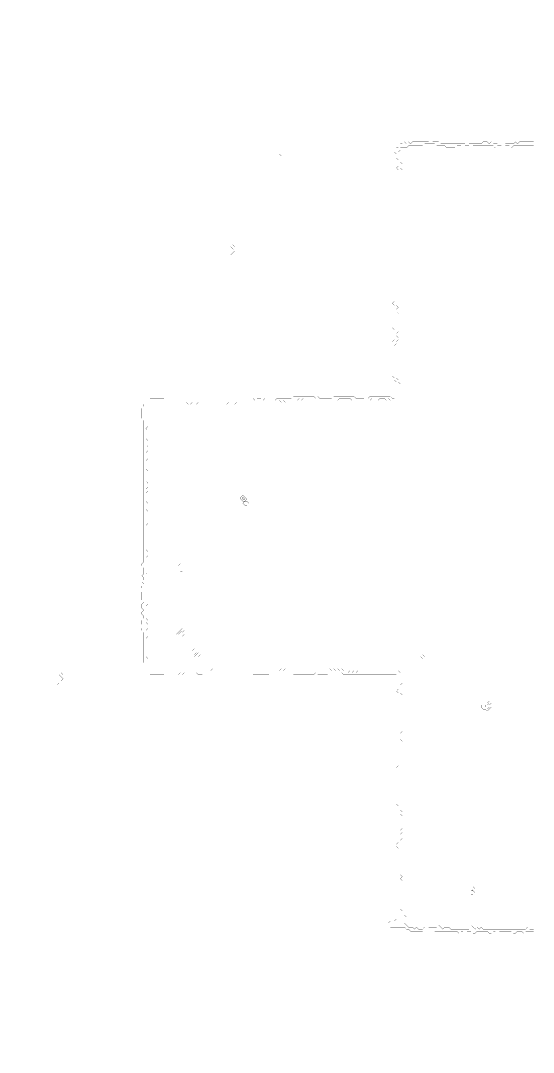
# Model space of a CAD drawing. Header units: metres. Extents: x 0 to 4862, y -4862 to 0.
# Drawn here: x 0 to 2415, y -4862 to 0 of the extents above; entities that cross this region are included whole.
import ezdxf

# ---------------------------------------------------------------- set-up
doc = ezdxf.new("R2010")
doc.units = ezdxf.units.M
doc.layers.add('conductor', color=1, linetype='Continuous')
doc.layers.add('substrate', color=5, linetype='Continuous')

msp = doc.modelspace()

# ---------------------------------------------------------------- linework, layer by layer
at = {"layer": 'conductor', "const_width": 0.5}
msp.add_lwpolyline([(2416.5, -589.8), (2407, -589.8), (2397.4, -589.8), (2387.9, -589.8), (2378.4, -589.8), (2368.9, -589.8), (2359.4, -589.8), (2349.9, -589.8), (2340.4, -589.8), (2330.8, -589.8), (2321.3, -589.8), (2311.8, -599.4), (2302.3, -589.8), (2292.8, -589.8), (2283.3, -589.8), (2273.8, -599.4), (2264.3, -589.8), (2254.7, -589.8), (2245.2, -589.8), (2235.7, -599.4), (2226.2, -589.8), (2216.7, -589.8), (2207.2, -589.8), (2197.7, -589.8), (2188.1, -589.8), (2178.6, -589.8), (2169.1, -589.8), (2159.6, -589.8), (2150.1, -589.8), (2140.6, -589.8), (2131.1, -589.8), (2121.5, -599.4), (2112, -589.8), (2102.5, -589.8), (2093, -589.8), (2083.5, -599.4), (2074, -589.8), (2064.5, -589.8), (2055, -589.8), (2045.4, -599.4), (2035.9, -599.4), (2026.4, -599.4), (2016.9, -599.4), (2007.4, -599.4), (1997.9, -589.8), (1988.4, -589.8), (1978.8, -589.8), (1969.3, -589.8), (1959.8, -589.8), (1950.3, -580.3), (1940.8, -580.3), (1931.3, -580.3), (1921.8, -580.3), (1912.2, -580.3), (1902.7, -580.3), (1893.2, -589.8), (1883.7, -589.8), (1874.2, -589.8), (1864.7, -589.8), (1855.2, -589.8), (1845.7, -589.8), (1836.1, -589.8), (1826.6, -589.8), (1817.1, -599.4), (1807.6, -599.4), (1798.1, -599.4), (1788.6, -599.4), (1788.6, -608.9), (1779.1, -618.4), (1779.1, -627.9), (1779.1, -637.4), (1788.6, -646.9), (1788.6, -656.4), (1788.6, -666), (1798.1, -675.5), (1798.1, -685), (1788.6, -694.5), (1798.1, -704), (1788.6, -713.5), (1779.1, -723), (1779.1, -732.6), (1788.6, -742.1), (1788.6, -751.6), (1788.6, -761.1), (1788.6, -770.6), (1788.6, -780.1), (1788.6, -789.6), (1788.6, -799.1), (1788.6, -808.7), (1788.6, -818.2), (1788.6, -827.7), (1788.6, -837.2), (1788.6, -846.7), (1788.6, -856.2), (1788.6, -865.7), (1779.1, -875.3), (1779.1, -884.8), (1779.1, -894.3), (1779.1, -903.8), (1779.1, -913.3), (1779.1, -922.8), (1779.1, -932.3), (1779.1, -941.9), (1779.1, -951.4), (1779.1, -960.9), (1779.1, -970.4), (1779.1, -979.9), (1779.1, -989.4), (1779.1, -998.9), (1779.1, -1008.4), (1779.1, -1018), (1779.1, -1027.5), (1779.1, -1037), (1779.1, -1046.5), (1779.1, -1056), (1779.1, -1065.5), (1769.5, -1075), (1779.1, -1084.6), (1769.5, -1094.1), (1779.1, -1103.6), (1779.1, -1113.1), (1779.1, -1122.6), (1779.1, -1132.1), (1779.1, -1141.6), (1779.1, -1151.2), (1779.1, -1160.7), (1779.1, -1170.2), (1779.1, -1179.7), (1779.1, -1189.2), (1779.1, -1198.7), (1779.1, -1208.2), (1779.1, -1217.8), (1769.5, -1227.3), (1769.5, -1236.8), (1769.5, -1246.3), (1769.5, -1255.8), (1769.5, -1265.3), (1779.1, -1274.8), (1769.5, -1284.3), (1769.5, -1293.9), (1769.5, -1303.4), (1769.5, -1312.9), (1769.5, -1322.4), (1769.5, -1331.9), (1769.5, -1341.4), (1779.1, -1350.9), (1769.5, -1360.5), (1769.5, -1370), (1779.1, -1379.5), (1769.5, -1389), (1769.5, -1398.5), (1779.1, -1408), (1769.5, -1417.5), (1779.1, -1427.1), (1769.5, -1436.6), (1779.1, -1446.1), (1779.1, -1455.6), (1779.1, -1465.1), (1769.5, -1474.6), (1769.5, -1484.1), (1779.1, -1493.6), (1779.1, -1503.2), (1769.5, -1512.7), (1769.5, -1522.2), (1760, -1531.7), (1769.5, -1541.2), (1769.5, -1550.7), (1779.1, -1560.2), (1779.1, -1569.8), (1779.1, -1579.3), (1779.1, -1588.8), (1779.1, -1598.3), (1779.1, -1607.8), (1779.1, -1617.3), (1769.5, -1626.8), (1769.5, -1636.4), (1769.5, -1645.9), (1769.5, -1655.4), (1769.5, -1664.9), (1769.5, -1674.4), (1769.5, -1683.9), (1779.1, -1693.4), (1779.1, -1702.9), (1788.6, -1712.5), (1788.6, -1722), (1788.6, -1731.5), (1788.6, -1741), (1788.6, -1750.5), (1779.1, -1760), (1788.6, -1769.5), (1779.1, -1779.1), (1769.5, -1788.6), (1760, -1788.6), (1750.5, -1788.6), (1741, -1788.6), (1731.5, -1779.1), (1722, -1788.6), (1712.5, -1779.1), (1702.9, -1779.1), (1693.4, -1779.1), (1683.9, -1788.6), (1674.4, -1788.6), (1664.9, -1788.6), (1655.4, -1779.1), (1645.9, -1788.6), (1636.4, -1788.6), (1626.8, -1788.6), (1617.3, -1788.6), (1607.8, -1788.6), (1598.3, -1788.6), (1588.8, -1788.6), (1579.3, -1788.6), (1569.8, -1788.6), (1560.2, -1788.6), (1550.7, -1779.1), (1541.2, -1779.1), (1531.7, -1779.1), (1522.2, -1779.1), (1512.7, -1779.1), (1503.2, -1779.1), (1493.6, -1788.6), (1484.1, -1788.6), (1474.6, -1788.6), (1465.1, -1788.6), (1455.6, -1788.6), (1446.1, -1788.6), (1436.6, -1788.6), (1427.1, -1788.6), (1417.5, -1788.6), (1408, -1788.6), (1398.5, -1788.6), (1389, -1788.6), (1379.5, -1788.6), (1370, -1788.6), (1360.5, -1788.6), (1350.9, -1788.6), (1341.4, -1788.6), (1331.9, -1779.1), (1322.4, -1788.6), (1312.9, -1779.1), (1303.4, -1788.6), (1293.9, -1788.6), (1284.3, -1788.6), (1274.8, -1788.6), (1265.3, -1788.6), (1255.8, -1788.6), (1246.3, -1798.1), (1236.8, -1788.6), (1227.3, -1798.1), (1217.8, -1788.6), (1208.2, -1798.1), (1198.7, -1798.1), (1189.2, -1798.1), (1179.7, -1798.1), (1170.2, -1798.1), (1160.7, -1798.1), (1151.2, -1798.1), (1141.6, -1798.1), (1132.1, -1788.6), (1122.6, -1798.1), (1113.1, -1788.6), (1103.6, -1798.1), (1094.1, -1798.1), (1084.6, -1798.1), (1075, -1798.1), (1065.5, -1798.1), (1056, -1798.1), (1046.5, -1798.1), (1037, -1798.1), (1027.5, -1798.1), (1018, -1798.1), (1008.4, -1807.6), (998.9, -1807.6), (989.4, -1798.1), (979.9, -1798.1), (970.4, -1807.6), (960.9, -1798.1), (951.4, -1798.1), (941.9, -1798.1), (932.3, -1798.1), (922.8, -1798.1), (913.3, -1798.1), (903.8, -1798.1), (894.3, -1798.1), (884.8, -1798.1), (875.3, -1798.1), (865.7, -1798.1), (856.2, -1798.1), (846.7, -1798.1), (837.2, -1798.1), (827.7, -1807.6), (818.2, -1807.6), (808.7, -1798.1), (799.1, -1807.6), (789.6, -1807.6), (780.1, -1798.1), (770.6, -1798.1), (761.1, -1798.1), (751.6, -1798.1), (742.1, -1798.1), (732.6, -1798.1), (723, -1798.1), (713.5, -1798.1), (704, -1798.1), (694.5, -1798.1), (685, -1798.1), (675.5, -1798.1), (666, -1798.1), (656.4, -1788.6), (646.9, -1788.6), (637.4, -1788.6), (627.9, -1788.6), (618.4, -1788.6), (608.9, -1788.6), (608.9, -1798.1), (599.4, -1807.6), (589.8, -1817.1), (589.8, -1826.6), (589.8, -1836.1), (589.8, -1845.7), (589.8, -1855.2), (589.8, -1864.7), (589.8, -1874.2), (589.8, -1883.7), (599.4, -1893.2), (599.4, -1902.7), (599.4, -1912.2), (589.8, -1921.8), (599.4, -1931.3), (599.4, -1940.8), (589.8, -1950.3), (589.8, -1959.8), (589.8, -1969.3), (599.4, -1978.8), (599.4, -1988.4), (589.8, -1997.9), (599.4, -2007.4), (599.4, -2016.9), (599.4, -2026.4), (589.8, -2035.9), (599.4, -2045.4), (599.4, -2055), (599.4, -2064.5), (589.8, -2074), (589.8, -2083.5), (599.4, -2093), (589.8, -2102.5), (589.8, -2112), (599.4, -2121.5), (599.4, -2131.1), (599.4, -2140.6), (589.8, -2150.1), (589.8, -2159.6), (589.8, -2169.1), (599.4, -2178.6), (589.8, -2188.1), (599.4, -2197.7), (589.8, -2207.2), (599.4, -2216.7), (589.8, -2226.2), (589.8, -2235.7), (589.8, -2245.2), (599.4, -2254.7), (589.8, -2264.3), (599.4, -2273.8), (599.4, -2283.3), (599.4, -2292.8), (589.8, -2302.3), (599.4, -2311.8), (599.4, -2321.3), (599.4, -2330.8), (599.4, -2340.4), (599.4, -2349.9), (599.4, -2359.4), (599.4, -2368.9), (589.8, -2378.4), (589.8, -2387.9), (589.8, -2397.4), (589.8, -2407), (589.8, -2416.5), (599.4, -2426), (599.4, -2435.5), (599.4, -2445), (589.8, -2454.5), (589.8, -2464), (589.8, -2473.6), (589.8, -2483.1), (589.8, -2492.6), (599.4, -2502.1), (599.4, -2511.6), (599.4, -2521.1), (589.8, -2530.6), (589.8, -2540.2), (589.8, -2549.7), (589.8, -2559.2), (589.8, -2568.7), (589.8, -2578.2), (599.4, -2587.7), (599.4, -2597.2), (589.8, -2606.7), (589.8, -2616.3), (589.8, -2625.8), (589.8, -2635.3), (589.8, -2644.8), (589.8, -2654.3), (589.8, -2663.8), (589.8, -2673.3), (589.8, -2682.9), (589.8, -2692.4), (589.8, -2701.9), (589.8, -2711.4), (589.8, -2720.9), (589.8, -2730.4), (599.4, -2739.9), (599.4, -2749.5), (589.8, -2759), (589.8, -2768.5), (589.8, -2778), (589.8, -2787.5), (589.8, -2797), (589.8, -2806.5), (589.8, -2816), (599.4, -2825.6), (589.8, -2835.1), (599.4, -2844.6), (589.8, -2854.1), (599.4, -2863.6), (589.8, -2873.1), (599.4, -2882.6), (599.4, -2892.2), (599.4, -2901.7), (589.8, -2911.2), (599.4, -2920.7), (599.4, -2930.2), (599.4, -2939.7), (599.4, -2949.2), (599.4, -2958.8), (599.4, -2968.3), (599.4, -2977.8), (589.8, -2987.3), (589.8, -2996.8), (599.4, -3006.3), (599.4, -3015.8), (599.4, -3025.3), (599.4, -3034.9), (608.9, -3044.4), (608.9, -3053.9), (608.9, -3063.4), (618.4, -3063.4), (627.9, -3063.4), (637.4, -3063.4), (646.9, -3063.4), (656.4, -3063.4), (666, -3063.4), (675.5, -3063.4), (685, -3063.4), (694.5, -3063.4), (704, -3063.4), (713.5, -3053.9), (723, -3053.9), (732.6, -3063.4), (742.1, -3063.4), (751.6, -3063.4), (761.1, -3063.4), (770.6, -3063.4), (780.1, -3063.4), (789.6, -3063.4), (799.1, -3063.4), (808.7, -3063.4), (818.2, -3063.4), (827.7, -3063.4), (837.2, -3063.4), (846.7, -3063.4), (856.2, -3063.4), (865.7, -3063.4), (875.3, -3053.9), (884.8, -3053.9), (894.3, -3063.4), (903.8, -3053.9), (913.3, -3063.4), (922.8, -3063.4), (932.3, -3063.4), (941.9, -3063.4), (951.4, -3063.4), (960.9, -3063.4), (970.4, -3063.4), (979.9, -3063.4), (989.4, -3063.4), (998.9, -3063.4), (1008.4, -3063.4), (1018, -3063.4), (1027.5, -3063.4), (1037, -3063.4), (1046.5, -3063.4), (1056, -3063.4), (1065.5, -3063.4), (1075, -3063.4), (1084.6, -3063.4), (1094.1, -3063.4), (1103.6, -3063.4), (1113.1, -3063.4), (1122.6, -3063.4), (1132.1, -3063.4), (1141.6, -3063.4), (1151.2, -3063.4), (1160.7, -3063.4), (1170.2, -3063.4), (1179.7, -3063.4), (1189.2, -3063.4), (1198.7, -3063.4), (1208.2, -3053.9), (1217.8, -3063.4), (1227.3, -3053.9), (1236.8, -3063.4), (1246.3, -3053.9), (1255.8, -3063.4), (1265.3, -3063.4), (1274.8, -3063.4), (1284.3, -3063.4), (1293.9, -3063.4), (1303.4, -3063.4), (1312.9, -3063.4), (1322.4, -3063.4), (1331.9, -3063.4), (1341.4, -3063.4), (1350.9, -3063.4), (1360.5, -3063.4), (1370, -3063.4), (1379.5, -3063.4), (1389, -3063.4), (1398.5, -3063.4), (1408, -3063.4), (1417.5, -3063.4), (1427.1, -3063.4), (1436.6, -3063.4), (1446.1, -3063.4), (1455.6, -3053.9), (1465.1, -3063.4), (1474.6, -3053.9), (1484.1, -3063.4), (1493.6, -3053.9), (1503.2, -3063.4), (1512.7, -3053.9), (1522.2, -3063.4), (1531.7, -3063.4), (1541.2, -3072.9), (1550.7, -3063.4), (1560.2, -3072.9), (1569.8, -3063.4), (1579.3, -3072.9), (1588.8, -3063.4), (1598.3, -3072.9), (1607.8, -3072.9), (1617.3, -3072.9), (1626.8, -3072.9), (1636.4, -3072.9), (1645.9, -3072.9), (1655.4, -3072.9), (1664.9, -3072.9), (1674.4, -3063.4), (1683.9, -3063.4), (1693.4, -3063.4), (1702.9, -3063.4), (1712.5, -3063.4), (1722, -3063.4), (1731.5, -3063.4), (1741, -3063.4), (1750.5, -3063.4), (1760, -3063.4), (1769.5, -3063.4), (1779.1, -3063.4), (1788.6, -3072.9), (1788.6, -3082.4), (1788.6, -3091.9), (1798.1, -3101.5), (1788.6, -3111), (1798.1, -3120.5), (1788.6, -3130), (1788.6, -3139.5), (1788.6, -3149), (1788.6, -3158.5), (1788.6, -3168.1), (1798.1, -3177.6), (1798.1, -3187.1), (1798.1, -3196.6), (1798.1, -3206.1), (1798.1, -3215.6), (1798.1, -3225.1), (1788.6, -3234.6), (1788.6, -3244.2), (1788.6, -3253.7), (1788.6, -3263.2), (1788.6, -3272.7), (1788.6, -3282.2), (1788.6, -3291.7), (1788.6, -3301.2), (1788.6, -3310.8), (1798.1, -3320.3), (1798.1, -3329.8), (1798.1, -3339.3), (1798.1, -3348.8), (1788.6, -3358.3), (1788.6, -3367.8), (1788.6, -3377.4), (1788.6, -3386.9), (1798.1, -3396.4), (1798.1, -3405.9), (1798.1, -3415.4), (1798.1, -3424.9), (1788.6, -3434.4), (1788.6, -3443.9), (1788.6, -3453.5), (1788.6, -3463), (1788.6, -3472.5), (1788.6, -3482), (1788.6, -3491.5), (1788.6, -3501), (1788.6, -3510.5), (1788.6, -3520.1), (1788.6, -3529.6), (1788.6, -3539.1), (1788.6, -3548.6), (1788.6, -3558.1), (1788.6, -3567.6), (1788.6, -3577.1), (1788.6, -3586.7), (1788.6, -3596.2), (1788.6, -3605.7), (1788.6, -3615.2), (1788.6, -3624.7), (1788.6, -3634.2), (1788.6, -3643.7), (1788.6, -3653.2), (1788.6, -3662.8), (1788.6, -3672.3), (1788.6, -3681.8), (1788.6, -3691.3), (1788.6, -3700.8), (1788.6, -3710.3), (1788.6, -3719.8), (1798.1, -3729.4), (1788.6, -3738.9), (1798.1, -3748.4), (1798.1, -3757.9), (1788.6, -3767.4), (1788.6, -3776.9), (1798.1, -3786.4), (1788.6, -3796), (1798.1, -3805.5), (1788.6, -3815), (1798.1, -3824.5), (1788.6, -3834), (1788.6, -3843.5), (1798.1, -3853), (1788.6, -3862.6), (1788.6, -3872.1), (1788.6, -3881.6), (1788.6, -3891.1), (1788.6, -3900.6), (1788.6, -3910.1), (1788.6, -3919.6), (1788.6, -3929.1), (1788.6, -3938.7), (1788.6, -3948.2), (1788.6, -3957.7), (1788.6, -3967.2), (1788.6, -3976.7), (1788.6, -3986.2), (1788.6, -3995.7), (1788.6, -4005.3), (1788.6, -4014.8), (1788.6, -4024.3), (1798.1, -4033.8), (1788.6, -4043.3), (1798.1, -4052.8), (1788.6, -4062.3), (1788.6, -4071.9), (1788.6, -4081.4), (1788.6, -4090.9), (1788.6, -4100.4), (1779.1, -4109.9), (1779.1, -4119.4), (1779.1, -4128.9), (1788.6, -4138.4), (1788.6, -4148), (1788.6, -4157.5), (1798.1, -4167), (1798.1, -4176.5), (1807.6, -4186), (1807.6, -4195.5), (1807.6, -4205), (1807.6, -4214.6), (1817.1, -4224.1), (1807.6, -4233.6), (1798.1, -4243.1), (1788.6, -4243.1), (1779.1, -4243.1), (1779.1, -4252.6), (1788.6, -4252.6), (1798.1, -4252.6), (1807.6, -4252.6), (1817.1, -4262.1), (1826.6, -4271.6), (1836.1, -4271.6), (1845.7, -4271.6), (1855.2, -4281.2), (1864.7, -4271.6), (1874.2, -4281.2), (1883.7, -4281.2), (1893.2, -4281.2), (1902.7, -4271.6), (1912.2, -4281.2), (1921.8, -4271.6), (1931.3, -4271.6), (1940.8, -4271.6), (1950.3, -4271.6), (1959.8, -4271.6), (1969.3, -4262.1), (1978.8, -4271.6), (1988.4, -4281.2), (1997.9, -4271.6), (2007.4, -4271.6), (2016.9, -4271.6), (2026.4, -4281.2), (2035.9, -4281.2), (2045.4, -4281.2), (2055, -4281.2), (2064.5, -4281.2), (2074, -4281.2), (2083.5, -4281.2), (2093, -4281.2), (2102.5, -4281.2), (2112, -4281.2), (2112, -4271.6), (2121.5, -4262.1), (2131.1, -4271.6), (2140.6, -4281.2), (2150.1, -4271.6), (2159.6, -4281.2), (2169.1, -4271.6), (2178.6, -4281.2), (2188.1, -4281.2), (2197.7, -4281.2), (2207.2, -4281.2), (2216.7, -4281.2), (2226.2, -4281.2), (2235.7, -4281.2), (2245.2, -4281.2), (2254.7, -4281.2), (2264.3, -4281.2), (2273.8, -4281.2), (2283.3, -4281.2), (2292.8, -4281.2), (2302.3, -4281.2), (2311.8, -4281.2), (2321.3, -4281.2), (2330.8, -4281.2), (2340.4, -4281.2), (2349.9, -4281.2), (2359.4, -4281.2), (2368.9, -4281.2), (2378.4, -4281.2), (2387.9, -4271.6), (2397.4, -4281.2), (2407, -4281.2), (2416.5, -4281.2)], dxfattribs=at)
for points in [[(1037, -2245.2), (1046.5, -2235.7), (1056, -2245.2), (1065.5, -2254.7), (1056, -2264.3), (1046.5, -2264.3), (1037, -2254.7)], [(1046.5, -2273.8), (1056, -2264.3), (1065.5, -2264.3), (1075, -2273.8), (1065.5, -2283.3), (1056, -2283.3)], [(742.1, -2568.7), (751.6, -2559.2), (761.1, -2559.2), (770.6, -2568.7), (770.6, -2578.2), (770.6, -2587.7), (761.1, -2597.2), (751.6, -2597.2), (742.1, -2587.7), (742.1, -2578.2)], [(732.6, -2873.1), (742.1, -2863.6), (751.6, -2873.1), (742.1, -2882.6)], [(751.6, -2873.1), (761.1, -2863.6), (770.6, -2873.1), (761.1, -2882.6)], [(742.1, -2882.6), (751.6, -2873.1), (761.1, -2882.6), (770.6, -2892.2), (761.1, -2901.7), (751.6, -2901.7), (742.1, -2901.7), (732.6, -2892.2)], [(808.7, -2968.3), (818.2, -2958.8), (827.7, -2968.3), (837.2, -2977.8), (827.7, -2987.3), (818.2, -2996.8), (808.7, -2987.3), (808.7, -2977.8)], [(827.7, -2987.3), (837.2, -2977.8), (846.7, -2987.3), (837.2, -2996.8)], [(1883.7, -2996.8), (1893.2, -2987.3), (1902.7, -2996.8), (1893.2, -3006.3)], [(2197.7, -3215.6), (2207.2, -3206.1), (2216.7, -3215.6), (2207.2, -3225.1)], [(2169.1, -3225.1), (2178.6, -3215.6), (2188.1, -3215.6), (2197.7, -3215.6), (2207.2, -3225.1), (2216.7, -3234.6), (2207.2, -3244.2), (2197.7, -3253.7), (2188.1, -3244.2), (2178.6, -3244.2), (2169.1, -3234.6)], [(2121.5, -4090.9), (2131.1, -4081.4), (2140.6, -4090.9), (2131.1, -4100.4)], [(2112, -4109.9), (2121.5, -4100.4), (2131.1, -4100.4), (2140.6, -4109.9), (2131.1, -4119.4), (2121.5, -4119.4)], [(1760, -4252.6), (1760, -4262.1)]]:
    msp.add_lwpolyline(points, close=True, dxfattribs=at)
at = {"layer": 'substrate', "const_width": 0.5}
for points in [[(2416.5, 0), (2407, 0), (2397.4, 0), (2387.9, 0), (2378.4, 0), (2368.9, 0), (2359.4, 0), (2349.9, 0), (2340.4, 0), (2330.8, 0), (2321.3, 0), (2311.8, 0), (2302.3, 0), (2292.8, 0), (2283.3, 0), (2273.8, 0), (2264.3, 0), (2254.7, 0), (2245.2, 0), (2235.7, 0), (2226.2, 0), (2216.7, 0), (2207.2, 0), (2197.7, 0), (2188.1, 0), (2178.6, 0), (2169.1, 0), (2159.6, 0), (2150.1, 0), (2140.6, 0), (2131.1, 0), (2121.5, 0), (2112, 0), (2102.5, 0), (2093, 0), (2083.5, 0), (2074, 0), (2064.5, 0), (2055, 0), (2045.4, 0), (2035.9, 0), (2026.4, 0), (2016.9, 0), (2007.4, 0), (1997.9, 0), (1988.4, 0), (1978.8, 0), (1969.3, 0), (1959.8, 0), (1950.3, 0), (1940.8, 0), (1931.3, 0), (1921.8, 0), (1912.2, 0), (1902.7, 0), (1893.2, 0), (1883.7, 0), (1874.2, 0), (1864.7, 0), (1855.2, 0), (1845.7, 0), (1836.1, 0), (1826.6, 0), (1817.1, 0), (1807.6, 0), (1798.1, 0), (1788.6, 0), (1779.1, 0), (1769.5, 0), (1760, 0), (1750.5, 0), (1741, 0), (1731.5, 0), (1722, 0), (1712.5, 0), (1702.9, 0), (1693.4, 0), (1683.9, 0), (1674.4, 0), (1664.9, 0), (1655.4, 0), (1645.9, 0), (1636.4, 0), (1626.8, 0), (1617.3, 0), (1607.8, 0), (1598.3, 0), (1588.8, 0), (1579.3, 0), (1569.8, 0), (1560.2, 0), (1550.7, 0), (1541.2, 0), (1531.7, 0), (1522.2, 0), (1512.7, 0), (1503.2, 0), (1493.6, 0), (1484.1, 0), (1474.6, 0), (1465.1, 0), (1455.6, 0), (1446.1, 0), (1436.6, 0), (1427.1, 0), (1417.5, 0), (1408, 0), (1398.5, 0), (1389, 0), (1379.5, 0), (1370, 0), (1360.5, 0), (1350.9, 0), (1341.4, 0), (1331.9, 0), (1322.4, 0), (1312.9, 0), (1303.4, 0), (1293.9, 0), (1284.3, 0), (1274.8, 0), (1265.3, 0), (1255.8, 0), (1246.3, 0), (1236.8, 0), (1227.3, 0), (1217.8, 0), (1208.2, 0), (1198.7, 0), (1189.2, 0), (1179.7, 0), (1170.2, 0), (1160.7, 0), (1151.2, 0), (1141.6, 0), (1132.1, 0), (1122.6, 0), (1113.1, 0), (1103.6, 0), (1094.1, 0), (1084.6, 0), (1075, 0), (1065.5, 0), (1056, 0), (1046.5, 0), (1037, 0), (1027.5, 0), (1018, 0), (1008.4, 0), (998.9, 0), (989.4, 0), (979.9, 0), (970.4, 0), (960.9, 0), (951.4, 0), (941.9, 0), (932.3, 0), (922.8, 0), (913.3, 0), (903.8, 0), (894.3, 0), (884.8, 0), (875.3, 0), (865.7, 0), (856.2, 0), (846.7, 0), (837.2, 0), (827.7, 0), (818.2, 0), (808.7, 0), (799.1, 0), (789.6, 0), (780.1, 0), (770.6, 0), (761.1, 0), (751.6, 0), (742.1, 0), (732.6, 0), (723, 0), (713.5, 0), (704, 0), (694.5, 0), (685, 0), (675.5, 0), (666, 0), (656.4, 0), (646.9, 0), (637.4, 0), (627.9, 0), (618.4, 0), (608.9, 0), (599.4, 0), (589.8, 0), (580.3, 0), (570.8, 0), (561.3, 0), (551.8, 0), (542.3, 0), (532.8, 0), (523.3, 0), (513.7, 0), (504.2, 0), (494.7, 0), (485.2, 0), (475.7, 0), (466.2, 0), (456.7, 0), (447.1, 0), (437.6, 0), (428.1, 0), (418.6, 0), (409.1, 0), (399.6, 0), (390.1, 0), (380.5, 0), (371, 0), (361.5, 0), (352, 0), (342.5, 0), (333, 0), (323.5, 0), (314, 0), (304.4, 0), (294.9, 0), (285.4, 0), (275.9, 0), (266.4, 0), (256.9, 0), (247.4, 0), (237.8, 0), (228.3, 0), (218.8, 0), (209.3, 0), (199.8, 0), (190.3, 0), (180.8, 0), (171.2, 0), (161.7, 0), (152.2, 0), (142.7, 0), (133.2, 0), (123.7, 0), (114.2, 0), (104.7, 0), (95.1, 0), (85.6, 0), (76.1, 0), (66.6, 0), (57.1, 0), (47.6, 0), (38.1, 0), (28.5, 0), (19, 0), (9.5, 0), (0, 0), (0, -9.5), (0, -19), (0, -28.5), (0, -38.1), (0, -47.6), (0, -57.1), (0, -66.6), (0, -76.1), (0, -85.6), (0, -95.1), (0, -104.7), (0, -114.2), (0, -123.7), (0, -133.2), (0, -142.7), (0, -152.2), (0, -161.7), (0, -171.2), (0, -180.8), (0, -190.3), (0, -199.8), (0, -209.3), (0, -218.8), (0, -228.3), (0, -237.8), (0, -247.4), (0, -256.9), (0, -266.4), (0, -275.9), (0, -285.4), (0, -294.9), (0, -304.4), (0, -314), (0, -323.5), (0, -333), (0, -342.5), (0, -352), (0, -361.5), (0, -371), (0, -380.5), (0, -390.1), (0, -399.6), (0, -409.1), (0, -418.6), (0, -428.1), (0, -437.6), (0, -447.1), (0, -456.7), (0, -466.2), (0, -475.7), (0, -485.2), (0, -494.7), (0, -504.2), (0, -513.7), (0, -523.3), (0, -532.8), (0, -542.3), (0, -551.8), (0, -561.3), (0, -570.8), (0, -580.3), (0, -589.8), (0, -599.4), (0, -608.9), (0, -618.4), (0, -627.9), (0, -637.4), (0, -646.9), (0, -656.4), (0, -666), (0, -675.5), (0, -685), (0, -694.5), (0, -704), (0, -713.5), (0, -723), (0, -732.6), (0, -742.1), (0, -751.6), (0, -761.1), (0, -770.6), (0, -780.1), (0, -789.6), (0, -799.1), (0, -808.7), (0, -818.2), (0, -827.7), (0, -837.2), (0, -846.7), (0, -856.2), (0, -865.7), (0, -875.3), (0, -884.8), (0, -894.3), (0, -903.8), (0, -913.3), (0, -922.8), (0, -932.3), (0, -941.9), (0, -951.4), (0, -960.9), (0, -970.4), (0, -979.9), (0, -989.4), (0, -998.9), (0, -1008.4), (0, -1018), (0, -1027.5), (0, -1037), (0, -1046.5), (0, -1056), (0, -1065.5), (0, -1075), (0, -1084.6), (0, -1094.1), (0, -1103.6), (0, -1113.1), (0, -1122.6), (0, -1132.1), (0, -1141.6), (0, -1151.2), (0, -1160.7), (0, -1170.2), (0, -1179.7), (0, -1189.2), (0, -1198.7), (0, -1208.2), (0, -1217.8), (0, -1227.3), (0, -1236.8), (0, -1246.3), (0, -1255.8), (0, -1265.3), (0, -1274.8), (0, -1284.3), (0, -1293.9), (0, -1303.4), (0, -1312.9), (0, -1322.4), (0, -1331.9), (0, -1341.4), (0, -1350.9), (0, -1360.5), (0, -1370), (0, -1379.5), (0, -1389), (0, -1398.5), (0, -1408), (0, -1417.5), (0, -1427.1), (0, -1436.6), (0, -1446.1), (0, -1455.6), (0, -1465.1), (0, -1474.6), (0, -1484.1), (0, -1493.6), (0, -1503.2), (0, -1512.7), (0, -1522.2), (0, -1531.7), (0, -1541.2), (0, -1550.7), (0, -1560.2), (0, -1569.8), (0, -1579.3), (0, -1588.8), (0, -1598.3), (0, -1607.8), (0, -1617.3), (0, -1626.8), (0, -1636.4), (0, -1645.9), (0, -1655.4), (0, -1664.9), (0, -1674.4), (0, -1683.9), (0, -1693.4), (0, -1702.9), (0, -1712.5), (0, -1722), (0, -1731.5), (0, -1741), (0, -1750.5), (0, -1760), (0, -1769.5), (0, -1779.1), (0, -1788.6), (0, -1798.1), (0, -1807.6), (0, -1817.1), (0, -1826.6), (0, -1836.1), (0, -1845.7), (0, -1855.2), (0, -1864.7), (0, -1874.2), (0, -1883.7), (0, -1893.2), (0, -1902.7), (0, -1912.2), (0, -1921.8), (0, -1931.3), (0, -1940.8), (0, -1950.3), (0, -1959.8), (0, -1969.3), (0, -1978.8), (0, -1988.4), (0, -1997.9), (0, -2007.4), (0, -2016.9), (0, -2026.4), (0, -2035.9), (0, -2045.4), (0, -2055), (0, -2064.5), (0, -2074), (0, -2083.5), (0, -2093), (0, -2102.5), (0, -2112), (0, -2121.5), (0, -2131.1), (0, -2140.6), (0, -2150.1), (0, -2159.6), (0, -2169.1), (0, -2178.6), (0, -2188.1), (0, -2197.7), (0, -2207.2), (0, -2216.7), (0, -2226.2), (0, -2235.7), (0, -2245.2), (0, -2254.7), (0, -2264.3), (0, -2273.8), (0, -2283.3), (0, -2292.8), (0, -2302.3), (0, -2311.8), (0, -2321.3), (0, -2330.8), (0, -2340.4), (0, -2349.9), (0, -2359.4), (0, -2368.9), (0, -2378.4), (0, -2387.9), (0, -2397.4), (0, -2407), (0, -2416.5), (0, -2426), (0, -2435.5), (0, -2445), (0, -2454.5), (0, -2464), (0, -2473.6), (0, -2483.1), (0, -2492.6), (0, -2502.1), (0, -2511.6), (0, -2521.1), (0, -2530.6), (0, -2540.2), (0, -2549.7), (0, -2559.2), (0, -2568.7), (0, -2578.2), (0, -2587.7), (0, -2597.2), (0, -2606.7), (0, -2616.3), (0, -2625.8), (0, -2635.3), (0, -2644.8), (0, -2654.3), (0, -2663.8), (0, -2673.3), (0, -2682.9), (0, -2692.4), (0, -2701.9), (0, -2711.4), (0, -2720.9), (0, -2730.4), (0, -2739.9), (0, -2749.5), (0, -2759), (0, -2768.5), (0, -2778), (0, -2787.5), (0, -2797), (0, -2806.5), (0, -2816), (0, -2825.6), (0, -2835.1), (0, -2844.6), (0, -2854.1), (0, -2863.6), (0, -2873.1), (0, -2882.6), (0, -2892.2), (0, -2901.7), (0, -2911.2), (0, -2920.7), (0, -2930.2), (0, -2939.7), (0, -2949.2), (0, -2958.8), (0, -2968.3), (0, -2977.8), (0, -2987.3), (0, -2996.8), (0, -3006.3), (0, -3015.8), (0, -3025.3), (0, -3034.9), (0, -3044.4), (0, -3053.9), (0, -3063.4), (0, -3072.9), (0, -3082.4), (0, -3091.9), (0, -3101.5), (0, -3111), (0, -3120.5), (0, -3130), (0, -3139.5), (0, -3149), (0, -3158.5), (0, -3168.1), (0, -3177.6), (0, -3187.1), (0, -3196.6), (0, -3206.1), (0, -3215.6), (0, -3225.1), (0, -3234.6), (0, -3244.2), (0, -3253.7), (0, -3263.2), (0, -3272.7), (0, -3282.2), (0, -3291.7), (0, -3301.2), (0, -3310.8), (0, -3320.3), (0, -3329.8), (0, -3339.3), (0, -3348.8), (0, -3358.3), (0, -3367.8), (0, -3377.4), (0, -3386.9), (0, -3396.4), (0, -3405.9), (0, -3415.4), (0, -3424.9), (0, -3434.4), (0, -3443.9), (0, -3453.5), (0, -3463), (0, -3472.5), (0, -3482), (0, -3491.5), (0, -3501), (0, -3510.5), (0, -3520.1), (0, -3529.6), (0, -3539.1), (0, -3548.6), (0, -3558.1), (0, -3567.6), (0, -3577.1), (0, -3586.7), (0, -3596.2), (0, -3605.7), (0, -3615.2), (0, -3624.7), (0, -3634.2), (0, -3643.7), (0, -3653.2), (0, -3662.8), (0, -3672.3), (0, -3681.8), (0, -3691.3), (0, -3700.8), (0, -3710.3), (0, -3719.8), (0, -3729.4), (0, -3738.9), (0, -3748.4), (0, -3757.9), (0, -3767.4), (0, -3776.9), (0, -3786.4), (0, -3796), (0, -3805.5), (0, -3815), (0, -3824.5), (0, -3834), (0, -3843.5), (0, -3853), (0, -3862.6), (0, -3872.1), (0, -3881.6), (0, -3891.1), (0, -3900.6), (0, -3910.1), (0, -3919.6), (0, -3929.1), (0, -3938.7), (0, -3948.2), (0, -3957.7), (0, -3967.2), (0, -3976.7), (0, -3986.2), (0, -3995.7), (0, -4005.3), (0, -4014.8), (0, -4024.3), (0, -4033.8), (0, -4043.3), (0, -4052.8), (0, -4062.3), (0, -4071.9), (0, -4081.4), (0, -4090.9), (0, -4100.4), (0, -4109.9), (0, -4119.4), (0, -4128.9), (0, -4138.4), (0, -4148), (0, -4157.5), (0, -4167), (0, -4176.5), (0, -4186), (0, -4195.5), (0, -4205), (0, -4214.6), (0, -4224.1), (0, -4233.6), (0, -4243.1), (0, -4252.6), (0, -4262.1), (0, -4271.6), (0, -4281.2), (0, -4290.7), (0, -4300.2), (0, -4309.7), (0, -4319.2), (0, -4328.7), (0, -4338.2), (0, -4347.7), (0, -4357.3), (0, -4366.8), (0, -4376.3), (0, -4385.8), (0, -4395.3), (0, -4404.8), (0, -4414.3), (0, -4423.9), (0, -4433.4), (0, -4442.9), (0, -4452.4), (0, -4461.9), (0, -4471.4), (0, -4480.9), (0, -4490.5), (0, -4500), (0, -4509.5), (0, -4519), (0, -4528.5), (0, -4538), (0, -4547.5), (0, -4557), (0, -4566.6), (0, -4576.1), (0, -4585.6), (0, -4595.1), (0, -4604.6), (0, -4614.1), (0, -4623.6), (0, -4633.2), (0, -4642.7), (0, -4652.2), (0, -4661.7), (0, -4671.2), (0, -4680.7), (0, -4690.2), (0, -4699.8), (0, -4709.3), (0, -4718.8), (0, -4728.3), (0, -4737.8), (0, -4747.3), (0, -4756.8), (0, -4766.3), (0, -4775.9), (0, -4785.4), (0, -4794.9), (0, -4804.4), (0, -4813.9), (0, -4823.4), (0, -4832.9), (0, -4842.5), (0, -4852), (0, -4861.5), (9.5, -4861.5), (19, -4861.5), (28.5, -4861.5), (38.1, -4861.5), (47.6, -4861.5), (57.1, -4861.5), (66.6, -4861.5), (76.1, -4861.5), (85.6, -4861.5), (95.1, -4861.5), (104.7, -4861.5), (114.2, -4861.5), (123.7, -4861.5), (133.2, -4861.5), (142.7, -4861.5), (152.2, -4861.5), (161.7, -4861.5), (171.2, -4861.5), (180.8, -4861.5), (190.3, -4861.5), (199.8, -4861.5), (209.3, -4861.5), (218.8, -4861.5), (228.3, -4861.5), (237.8, -4861.5), (247.4, -4861.5), (256.9, -4861.5), (266.4, -4861.5), (275.9, -4861.5), (285.4, -4861.5), (294.9, -4861.5), (304.4, -4861.5), (314, -4861.5), (323.5, -4861.5), (333, -4861.5), (342.5, -4861.5), (352, -4861.5), (361.5, -4861.5), (371, -4861.5), (380.5, -4861.5), (390.1, -4861.5), (399.6, -4861.5), (409.1, -4861.5), (418.6, -4861.5), (428.1, -4861.5), (437.6, -4861.5), (447.1, -4861.5), (456.7, -4861.5), (466.2, -4861.5), (475.7, -4861.5), (485.2, -4861.5), (494.7, -4861.5), (504.2, -4861.5), (513.7, -4861.5), (523.3, -4861.5), (532.8, -4861.5), (542.3, -4861.5), (551.8, -4861.5), (561.3, -4861.5), (570.8, -4861.5), (580.3, -4861.5), (589.8, -4861.5), (599.4, -4861.5), (608.9, -4861.5), (618.4, -4861.5), (627.9, -4861.5), (637.4, -4861.5), (646.9, -4861.5), (656.4, -4861.5), (666, -4861.5), (675.5, -4861.5), (685, -4861.5), (694.5, -4861.5), (704, -4861.5), (713.5, -4861.5), (723, -4861.5), (732.6, -4861.5), (742.1, -4861.5), (751.6, -4861.5), (761.1, -4861.5), (770.6, -4861.5), (780.1, -4861.5), (789.6, -4861.5), (799.1, -4861.5), (808.7, -4861.5), (818.2, -4861.5), (827.7, -4861.5), (837.2, -4861.5), (846.7, -4861.5), (856.2, -4861.5), (865.7, -4861.5), (875.3, -4861.5), (884.8, -4861.5), (894.3, -4861.5), (903.8, -4861.5), (913.3, -4861.5), (922.8, -4861.5), (932.3, -4861.5), (941.9, -4861.5), (951.4, -4861.5), (960.9, -4861.5), (970.4, -4861.5), (979.9, -4861.5), (989.4, -4861.5), (998.9, -4861.5), (1008.4, -4861.5), (1018, -4861.5), (1027.5, -4861.5), (1037, -4861.5), (1046.5, -4861.5), (1056, -4861.5), (1065.5, -4861.5), (1075, -4861.5), (1084.6, -4861.5), (1094.1, -4861.5), (1103.6, -4861.5), (1113.1, -4861.5), (1122.6, -4861.5), (1132.1, -4861.5), (1141.6, -4861.5), (1151.2, -4861.5), (1160.7, -4861.5), (1170.2, -4861.5), (1179.7, -4861.5), (1189.2, -4861.5), (1198.7, -4861.5), (1208.2, -4861.5), (1217.8, -4861.5), (1227.3, -4861.5), (1236.8, -4861.5), (1246.3, -4861.5), (1255.8, -4861.5), (1265.3, -4861.5), (1274.8, -4861.5), (1284.3, -4861.5), (1293.9, -4861.5), (1303.4, -4861.5), (1312.9, -4861.5), (1322.4, -4861.5), (1331.9, -4861.5), (1341.4, -4861.5), (1350.9, -4861.5), (1360.5, -4861.5), (1370, -4861.5), (1379.5, -4861.5), (1389, -4861.5), (1398.5, -4861.5), (1408, -4861.5), (1417.5, -4861.5), (1427.1, -4861.5), (1436.6, -4861.5), (1446.1, -4861.5), (1455.6, -4861.5), (1465.1, -4861.5), (1474.6, -4861.5), (1484.1, -4861.5), (1493.6, -4861.5), (1503.2, -4861.5), (1512.7, -4861.5), (1522.2, -4861.5), (1531.7, -4861.5), (1541.2, -4861.5), (1550.7, -4861.5), (1560.2, -4861.5), (1569.8, -4861.5), (1579.3, -4861.5), (1588.8, -4861.5), (1598.3, -4861.5), (1607.8, -4861.5), (1617.3, -4861.5), (1626.8, -4861.5), (1636.4, -4861.5), (1645.9, -4861.5), (1655.4, -4861.5), (1664.9, -4861.5), (1674.4, -4861.5), (1683.9, -4861.5), (1693.4, -4861.5), (1702.9, -4861.5), (1712.5, -4861.5), (1722, -4861.5), (1731.5, -4861.5), (1741, -4861.5), (1750.5, -4861.5), (1760, -4861.5), (1769.5, -4861.5), (1779.1, -4861.5), (1788.6, -4861.5), (1798.1, -4861.5), (1807.6, -4861.5), (1817.1, -4861.5), (1826.6, -4861.5), (1836.1, -4861.5), (1845.7, -4861.5), (1855.2, -4861.5), (1864.7, -4861.5), (1874.2, -4861.5), (1883.7, -4861.5), (1893.2, -4861.5), (1902.7, -4861.5), (1912.2, -4861.5), (1921.8, -4861.5), (1931.3, -4861.5), (1940.8, -4861.5), (1950.3, -4861.5), (1959.8, -4861.5), (1969.3, -4861.5), (1978.8, -4861.5), (1988.4, -4861.5), (1997.9, -4861.5), (2007.4, -4861.5), (2016.9, -4861.5), (2026.4, -4861.5), (2035.9, -4861.5), (2045.4, -4861.5), (2055, -4861.5), (2064.5, -4861.5), (2074, -4861.5), (2083.5, -4861.5), (2093, -4861.5), (2102.5, -4861.5), (2112, -4861.5), (2121.5, -4861.5), (2131.1, -4861.5), (2140.6, -4861.5), (2150.1, -4861.5), (2159.6, -4861.5), (2169.1, -4861.5), (2178.6, -4861.5), (2188.1, -4861.5), (2197.7, -4861.5), (2207.2, -4861.5), (2216.7, -4861.5), (2226.2, -4861.5), (2235.7, -4861.5), (2245.2, -4861.5), (2254.7, -4861.5), (2264.3, -4861.5), (2273.8, -4861.5), (2283.3, -4861.5), (2292.8, -4861.5), (2302.3, -4861.5), (2311.8, -4861.5), (2321.3, -4861.5), (2330.8, -4861.5), (2340.4, -4861.5), (2349.9, -4861.5), (2359.4, -4861.5), (2368.9, -4861.5), (2378.4, -4861.5), (2387.9, -4861.5), (2397.4, -4861.5), (2407, -4861.5), (2416.5, -4861.5)], [(2416.5, -4290.7), (2407, -4290.7), (2397.4, -4290.7), (2387.9, -4290.7), (2378.4, -4290.7), (2368.9, -4300.2), (2359.4, -4290.7), (2349.9, -4290.7), (2340.4, -4290.7), (2330.8, -4300.2), (2321.3, -4300.2), (2311.8, -4290.7), (2302.3, -4290.7), (2292.8, -4290.7), (2283.3, -4290.7), (2273.8, -4290.7), (2264.3, -4290.7), (2254.7, -4290.7), (2245.2, -4300.2), (2235.7, -4290.7), (2226.2, -4290.7), (2216.7, -4300.2), (2207.2, -4300.2), (2197.7, -4290.7), (2188.1, -4290.7), (2178.6, -4290.7), (2169.1, -4290.7), (2159.6, -4290.7), (2150.1, -4290.7), (2140.6, -4300.2), (2131.1, -4300.2), (2121.5, -4290.7), (2112, -4290.7), (2102.5, -4290.7), (2093, -4300.2), (2083.5, -4290.7), (2074, -4290.7), (2064.5, -4300.2), (2055, -4290.7), (2045.4, -4290.7), (2035.9, -4290.7), (2026.4, -4290.7), (2016.9, -4290.7), (2007.4, -4290.7), (1997.9, -4290.7), (1988.4, -4290.7), (1978.8, -4290.7), (1969.3, -4290.7), (1959.8, -4290.7), (1950.3, -4290.7), (1940.8, -4281.2), (1931.3, -4290.7), (1921.8, -4281.2), (1912.2, -4290.7), (1902.7, -4281.2), (1893.2, -4290.7), (1883.7, -4290.7), (1874.2, -4290.7), (1864.7, -4290.7), (1855.2, -4290.7), (1845.7, -4290.7), (1836.1, -4290.7), (1826.6, -4281.2), (1817.1, -4281.2), (1807.6, -4271.6), (1798.1, -4271.6), (1788.6, -4271.6), (1779.1, -4271.6), (1769.5, -4271.6), (1760, -4271.6), (1750.5, -4271.6), (1741, -4271.6), (1731.5, -4262.1), (1731.5, -4252.6), (1741, -4243.1), (1750.5, -4243.1), (1760, -4243.1), (1769.5, -4233.6), (1779.1, -4233.6), (1788.6, -4224.1), (1798.1, -4224.1), (1798.1, -4214.6), (1798.1, -4205), (1798.1, -4195.5), (1788.6, -4186), (1788.6, -4176.5), (1779.1, -4167), (1779.1, -4157.5), (1769.5, -4148), (1769.5, -4138.4), (1760, -4128.9), (1760, -4119.4), (1760, -4109.9), (1769.5, -4100.4), (1769.5, -4090.9), (1769.5, -4081.4), (1769.5, -4071.9), (1769.5, -4062.3), (1769.5, -4052.8), (1769.5, -4043.3), (1769.5, -4033.8), (1769.5, -4024.3), (1769.5, -4014.8), (1769.5, -4005.3), (1769.5, -3995.7), (1769.5, -3986.2), (1769.5, -3976.7), (1769.5, -3967.2), (1769.5, -3957.7), (1779.1, -3948.2), (1779.1, -3938.7), (1779.1, -3929.1), (1769.5, -3919.6), (1779.1, -3910.1), (1779.1, -3900.6), (1769.5, -3891.1), (1769.5, -3881.6), (1779.1, -3872.1), (1779.1, -3862.6), (1779.1, -3853), (1779.1, -3843.5), (1779.1, -3834), (1779.1, -3824.5), (1779.1, -3815), (1779.1, -3805.5), (1779.1, -3796), (1779.1, -3786.4), (1779.1, -3776.9), (1779.1, -3767.4), (1779.1, -3757.9), (1779.1, -3748.4), (1779.1, -3738.9), (1779.1, -3729.4), (1779.1, -3719.8), (1779.1, -3710.3), (1779.1, -3700.8), (1769.5, -3691.3), (1769.5, -3681.8), (1769.5, -3672.3), (1769.5, -3662.8), (1769.5, -3653.2), (1769.5, -3643.7), (1769.5, -3634.2), (1769.5, -3624.7), (1769.5, -3615.2), (1769.5, -3605.7), (1769.5, -3596.2), (1769.5, -3586.7), (1769.5, -3577.1), (1769.5, -3567.6), (1769.5, -3558.1), (1769.5, -3548.6), (1769.5, -3539.1), (1769.5, -3529.6), (1769.5, -3520.1), (1779.1, -3510.5), (1779.1, -3501), (1779.1, -3491.5), (1779.1, -3482), (1779.1, -3472.5), (1769.5, -3463), (1779.1, -3453.5), (1779.1, -3443.9), (1779.1, -3434.4), (1779.1, -3424.9), (1779.1, -3415.4), (1779.1, -3405.9), (1779.1, -3396.4), (1779.1, -3386.9), (1779.1, -3377.4), (1779.1, -3367.8), (1779.1, -3358.3), (1779.1, -3348.8), (1779.1, -3339.3), (1779.1, -3329.8), (1779.1, -3320.3), (1779.1, -3310.8), (1779.1, -3301.2), (1769.5, -3291.7), (1769.5, -3282.2), (1769.5, -3272.7), (1779.1, -3263.2), (1779.1, -3253.7), (1779.1, -3244.2), (1779.1, -3234.6), (1779.1, -3225.1), (1779.1, -3215.6), (1779.1, -3206.1), (1779.1, -3196.6), (1779.1, -3187.1), (1779.1, -3177.6), (1779.1, -3168.1), (1769.5, -3158.5), (1779.1, -3149), (1779.1, -3139.5), (1779.1, -3130), (1779.1, -3120.5), (1779.1, -3111), (1779.1, -3101.5), (1779.1, -3091.9), (1769.5, -3082.4), (1760, -3082.4), (1750.5, -3082.4), (1741, -3082.4), (1731.5, -3082.4), (1722, -3082.4), (1712.5, -3082.4), (1702.9, -3082.4), (1693.4, -3082.4), (1683.9, -3082.4), (1674.4, -3082.4), (1664.9, -3082.4), (1655.4, -3082.4), (1645.9, -3082.4), (1636.4, -3082.4), (1626.8, -3082.4), (1617.3, -3082.4), (1607.8, -3082.4), (1598.3, -3082.4), (1588.8, -3082.4), (1579.3, -3082.4), (1569.8, -3082.4), (1560.2, -3082.4), (1550.7, -3082.4), (1541.2, -3082.4), (1531.7, -3082.4), (1522.2, -3082.4), (1512.7, -3072.9), (1503.2, -3072.9), (1493.6, -3072.9), (1484.1, -3072.9), (1474.6, -3072.9), (1465.1, -3072.9), (1455.6, -3072.9), (1446.1, -3082.4), (1436.6, -3082.4), (1427.1, -3082.4), (1417.5, -3082.4), (1408, -3082.4), (1398.5, -3082.4), (1389, -3072.9), (1379.5, -3082.4), (1370, -3082.4), (1360.5, -3082.4), (1350.9, -3082.4), (1341.4, -3082.4), (1331.9, -3082.4), (1322.4, -3082.4), (1312.9, -3082.4), (1303.4, -3082.4), (1293.9, -3082.4), (1284.3, -3082.4), (1274.8, -3072.9), (1265.3, -3072.9), (1255.8, -3072.9), (1246.3, -3072.9), (1236.8, -3072.9), (1227.3, -3072.9), (1217.8, -3072.9), (1208.2, -3072.9), (1198.7, -3072.9), (1189.2, -3072.9), (1179.7, -3072.9), (1170.2, -3082.4), (1160.7, -3082.4), (1151.2, -3082.4), (1141.6, -3082.4), (1132.1, -3082.4), (1122.6, -3082.4), (1113.1, -3082.4), (1103.6, -3082.4), (1094.1, -3082.4), (1084.6, -3072.9), (1075, -3072.9), (1065.5, -3072.9), (1056, -3072.9), (1046.5, -3072.9), (1037, -3072.9), (1027.5, -3072.9), (1018, -3072.9), (1008.4, -3072.9), (998.9, -3072.9), (989.4, -3072.9), (979.9, -3072.9), (970.4, -3072.9), (960.9, -3072.9), (951.4, -3072.9), (941.9, -3072.9), (932.3, -3072.9), (922.8, -3072.9), (913.3, -3072.9), (903.8, -3072.9), (894.3, -3072.9), (884.8, -3072.9), (875.3, -3072.9), (865.7, -3072.9), (856.2, -3082.4), (846.7, -3082.4), (837.2, -3082.4), (827.7, -3072.9), (818.2, -3072.9), (808.7, -3072.9), (799.1, -3072.9), (789.6, -3072.9), (780.1, -3072.9), (770.6, -3072.9), (761.1, -3082.4), (751.6, -3072.9), (742.1, -3082.4), (732.6, -3072.9), (723, -3072.9), (713.5, -3072.9), (704, -3072.9), (694.5, -3072.9), (685, -3072.9), (675.5, -3082.4), (666, -3082.4), (656.4, -3082.4), (646.9, -3082.4), (637.4, -3082.4), (627.9, -3082.4), (618.4, -3082.4), (608.9, -3082.4), (599.4, -3072.9), (589.8, -3063.4), (589.8, -3053.9), (589.8, -3044.4), (589.8, -3034.9), (580.3, -3025.3), (580.3, -3015.8), (580.3, -3006.3), (580.3, -2996.8), (580.3, -2987.3), (580.3, -2977.8), (580.3, -2968.3), (580.3, -2958.8), (580.3, -2949.2), (580.3, -2939.7), (580.3, -2930.2), (580.3, -2920.7), (580.3, -2911.2), (580.3, -2901.7), (580.3, -2892.2), (580.3, -2882.6), (570.8, -2873.1), (570.8, -2863.6), (580.3, -2854.1), (570.8, -2844.6), (570.8, -2835.1), (570.8, -2825.6), (580.3, -2816), (580.3, -2806.5), (570.8, -2797), (570.8, -2787.5), (580.3, -2778), (570.8, -2768.5), (570.8, -2759), (570.8, -2749.5), (580.3, -2739.9), (570.8, -2730.4), (570.8, -2720.9), (570.8, -2711.4), (570.8, -2701.9), (570.8, -2692.4), (580.3, -2682.9), (570.8, -2673.3), (570.8, -2663.8), (580.3, -2654.3), (570.8, -2644.8), (580.3, -2635.3), (580.3, -2625.8), (570.8, -2616.3), (580.3, -2606.7), (580.3, -2597.2), (580.3, -2587.7), (580.3, -2578.2), (570.8, -2568.7), (570.8, -2559.2), (580.3, -2549.7), (580.3, -2540.2), (580.3, -2530.6), (580.3, -2521.1), (580.3, -2511.6), (580.3, -2502.1), (580.3, -2492.6), (580.3, -2483.1), (580.3, -2473.6), (580.3, -2464), (580.3, -2454.5), (580.3, -2445), (580.3, -2435.5), (580.3, -2426), (580.3, -2416.5), (580.3, -2407), (580.3, -2397.4), (580.3, -2387.9), (580.3, -2378.4), (580.3, -2368.9), (580.3, -2359.4), (580.3, -2349.9), (580.3, -2340.4), (580.3, -2330.8), (580.3, -2321.3), (580.3, -2311.8), (580.3, -2302.3), (580.3, -2292.8), (580.3, -2283.3), (580.3, -2273.8), (580.3, -2264.3), (580.3, -2254.7), (580.3, -2245.2), (580.3, -2235.7), (580.3, -2226.2), (580.3, -2216.7), (580.3, -2207.2), (580.3, -2197.7), (580.3, -2188.1), (580.3, -2178.6), (580.3, -2169.1), (580.3, -2159.6), (580.3, -2150.1), (580.3, -2140.6), (580.3, -2131.1), (580.3, -2121.5), (580.3, -2112), (580.3, -2102.5), (580.3, -2093), (580.3, -2083.5), (580.3, -2074), (580.3, -2064.5), (580.3, -2055), (580.3, -2045.4), (580.3, -2035.9), (580.3, -2026.4), (580.3, -2016.9), (580.3, -2007.4), (580.3, -1997.9), (580.3, -1988.4), (580.3, -1978.8), (580.3, -1969.3), (580.3, -1959.8), (580.3, -1950.3), (580.3, -1940.8), (580.3, -1931.3), (580.3, -1921.8), (580.3, -1912.2), (580.3, -1902.7), (580.3, -1893.2), (580.3, -1883.7), (570.8, -1874.2), (570.8, -1864.7), (570.8, -1855.2), (570.8, -1845.7), (570.8, -1836.1), (570.8, -1826.6), (580.3, -1817.1), (580.3, -1807.6), (589.8, -1798.1), (599.4, -1788.6), (608.9, -1779.1), (618.4, -1779.1), (627.9, -1779.1), (637.4, -1779.1), (646.9, -1779.1), (656.4, -1779.1), (666, -1779.1), (675.5, -1779.1), (685, -1788.6), (694.5, -1788.6), (704, -1788.6), (713.5, -1788.6), (723, -1788.6), (732.6, -1788.6), (742.1, -1788.6), (751.6, -1788.6), (761.1, -1788.6), (770.6, -1788.6), (780.1, -1788.6), (789.6, -1788.6), (799.1, -1788.6), (808.7, -1788.6), (818.2, -1788.6), (827.7, -1788.6), (837.2, -1788.6), (846.7, -1788.6), (856.2, -1788.6), (865.7, -1788.6), (875.3, -1788.6), (884.8, -1788.6), (894.3, -1788.6), (903.8, -1788.6), (913.3, -1788.6), (922.8, -1788.6), (932.3, -1788.6), (941.9, -1788.6), (951.4, -1788.6), (960.9, -1788.6), (970.4, -1788.6), (979.9, -1788.6), (989.4, -1788.6), (998.9, -1788.6), (1008.4, -1788.6), (1018, -1788.6), (1027.5, -1788.6), (1037, -1788.6), (1046.5, -1788.6), (1056, -1788.6), (1065.5, -1788.6), (1075, -1788.6), (1084.6, -1788.6), (1094.1, -1779.1), (1103.6, -1788.6), (1113.1, -1779.1), (1122.6, -1779.1), (1132.1, -1779.1), (1141.6, -1788.6), (1151.2, -1779.1), (1160.7, -1788.6), (1170.2, -1788.6), (1179.7, -1788.6), (1189.2, -1788.6), (1198.7, -1788.6), (1208.2, -1779.1), (1217.8, -1779.1), (1227.3, -1779.1), (1236.8, -1779.1), (1246.3, -1779.1), (1255.8, -1779.1), (1265.3, -1779.1), (1274.8, -1779.1), (1284.3, -1769.5), (1293.9, -1769.5), (1303.4, -1769.5), (1312.9, -1769.5), (1322.4, -1769.5), (1331.9, -1769.5), (1341.4, -1769.5), (1350.9, -1769.5), (1360.5, -1769.5), (1370, -1769.5), (1379.5, -1769.5), (1389, -1779.1), (1398.5, -1769.5), (1408, -1779.1), (1417.5, -1779.1), (1427.1, -1779.1), (1436.6, -1779.1), (1446.1, -1779.1), (1455.6, -1779.1), (1465.1, -1779.1), (1474.6, -1769.5), (1484.1, -1769.5), (1493.6, -1769.5), (1503.2, -1769.5), (1512.7, -1769.5), (1522.2, -1769.5), (1531.7, -1769.5), (1541.2, -1769.5), (1550.7, -1769.5), (1560.2, -1769.5), (1569.8, -1769.5), (1579.3, -1779.1), (1588.8, -1779.1), (1598.3, -1779.1), (1607.8, -1779.1), (1617.3, -1779.1), (1626.8, -1769.5), (1636.4, -1779.1), (1645.9, -1769.5), (1655.4, -1769.5), (1664.9, -1769.5), (1674.4, -1769.5), (1683.9, -1769.5), (1693.4, -1769.5), (1702.9, -1769.5), (1712.5, -1769.5), (1722, -1769.5), (1731.5, -1769.5), (1741, -1769.5), (1750.5, -1779.1), (1760, -1779.1), (1769.5, -1769.5), (1769.5, -1760), (1769.5, -1750.5), (1769.5, -1741), (1769.5, -1731.5), (1769.5, -1722), (1769.5, -1712.5), (1769.5, -1702.9), (1760, -1693.4), (1760, -1683.9), (1750.5, -1674.4), (1750.5, -1664.9), (1750.5, -1655.4), (1750.5, -1645.9), (1760, -1636.4), (1760, -1626.8), (1760, -1617.3), (1760, -1607.8), (1760, -1598.3), (1760, -1588.8), (1760, -1579.3), (1760, -1569.8), (1760, -1560.2), (1750.5, -1550.7), (1750.5, -1541.2), (1750.5, -1531.7), (1750.5, -1522.2), (1750.5, -1512.7), (1760, -1503.2), (1760, -1493.6), (1760, -1484.1), (1760, -1474.6), (1760, -1465.1), (1760, -1455.6), (1750.5, -1446.1), (1760, -1436.6), (1760, -1427.1), (1760, -1417.5), (1760, -1408), (1760, -1398.5), (1760, -1389), (1760, -1379.5), (1760, -1370), (1760, -1360.5), (1760, -1350.9), (1760, -1341.4), (1750.5, -1331.9), (1760, -1322.4), (1760, -1312.9), (1760, -1303.4), (1760, -1293.9), (1760, -1284.3), (1760, -1274.8), (1760, -1265.3), (1760, -1255.8), (1760, -1246.3), (1750.5, -1236.8), (1760, -1227.3), (1760, -1217.8), (1760, -1208.2), (1760, -1198.7), (1760, -1189.2), (1760, -1179.7), (1760, -1170.2), (1760, -1160.7), (1760, -1151.2), (1760, -1141.6), (1760, -1132.1), (1760, -1122.6), (1760, -1113.1), (1760, -1103.6), (1760, -1094.1), (1760, -1084.6), (1760, -1075), (1760, -1065.5), (1760, -1056), (1760, -1046.5), (1760, -1037), (1760, -1027.5), (1760, -1018), (1760, -1008.4), (1760, -998.9), (1760, -989.4), (1760, -979.9), (1760, -970.4), (1760, -960.9), (1760, -951.4), (1760, -941.9), (1760, -932.3), (1760, -922.8), (1769.5, -913.3), (1769.5, -903.8), (1769.5, -894.3), (1769.5, -884.8), (1769.5, -875.3), (1769.5, -865.7), (1769.5, -856.2), (1769.5, -846.7), (1769.5, -837.2), (1769.5, -827.7), (1769.5, -818.2), (1769.5, -808.7), (1769.5, -799.1), (1769.5, -789.6), (1769.5, -780.1), (1769.5, -770.6), (1769.5, -761.1), (1769.5, -751.6), (1769.5, -742.1), (1769.5, -732.6), (1769.5, -723), (1769.5, -713.5), (1779.1, -704), (1769.5, -694.5), (1779.1, -685), (1779.1, -675.5), (1779.1, -666), (1779.1, -656.4), (1769.5, -646.9), (1769.5, -637.4), (1769.5, -627.9), (1760, -618.4), (1760, -608.9), (1769.5, -599.4), (1779.1, -599.4), (1779.1, -589.8), (1788.6, -580.3), (1798.1, -580.3), (1807.6, -570.8), (1817.1, -580.3), (1826.6, -570.8), (1836.1, -580.3), (1845.7, -570.8), (1855.2, -570.8), (1864.7, -570.8), (1874.2, -570.8), (1883.7, -570.8), (1893.2, -570.8), (1902.7, -570.8), (1912.2, -570.8), (1921.8, -570.8), (1931.3, -561.3), (1940.8, -570.8), (1950.3, -570.8), (1959.8, -570.8), (1969.3, -570.8), (1978.8, -580.3), (1988.4, -580.3), (1997.9, -580.3), (2007.4, -580.3), (2016.9, -580.3), (2026.4, -580.3), (2035.9, -580.3), (2045.4, -580.3), (2055, -580.3), (2064.5, -580.3), (2074, -580.3), (2083.5, -580.3), (2093, -580.3), (2102.5, -570.8), (2112, -580.3), (2121.5, -580.3), (2131.1, -580.3), (2140.6, -580.3), (2150.1, -580.3), (2159.6, -580.3), (2169.1, -580.3), (2178.6, -570.8), (2188.1, -570.8), (2197.7, -570.8), (2207.2, -580.3), (2216.7, -570.8), (2226.2, -580.3), (2235.7, -580.3), (2245.2, -580.3), (2254.7, -570.8), (2264.3, -580.3), (2273.8, -570.8), (2283.3, -580.3), (2292.8, -580.3), (2302.3, -580.3), (2311.8, -580.3), (2321.3, -580.3), (2330.8, -570.8), (2340.4, -580.3), (2349.9, -570.8), (2359.4, -570.8), (2368.9, -570.8), (2378.4, -570.8), (2387.9, -570.8), (2397.4, -570.8), (2407, -570.8), (2416.5, -570.8)]]:
    msp.add_lwpolyline(points, dxfattribs=at)
for points in [[(1208.2, -637.4), (1217.8, -627.9), (1227.3, -637.4), (1217.8, -646.9)], [(989.4, -1065.5), (998.9, -1056), (1008.4, -1065.5), (998.9, -1075)], [(979.9, -1094.1), (989.4, -1084.6), (998.9, -1094.1), (989.4, -1103.6)], [(989.4, -1084.6), (998.9, -1075), (1008.4, -1084.6), (998.9, -1094.1)], [(1046.5, -2245.2), (1046.5, -2254.7), (1056, -2254.7)], [(1056, -2273.8)], [(751.6, -2568.7), (751.6, -2578.2), (761.1, -2587.7), (761.1, -2578.2), (761.1, -2568.7)], [(761.1, -2873.1), (751.6, -2882.6), (742.1, -2892.2), (751.6, -2892.2), (761.1, -2892.2), (751.6, -2882.6)], [(818.2, -2968.3), (818.2, -2977.8), (818.2, -2987.3), (827.7, -2977.8), (837.2, -2987.3), (827.7, -2977.8)], [(161.7, -3101.5), (171.2, -3091.9), (180.8, -3101.5), (171.2, -3111)], [(161.7, -3120.5), (171.2, -3111), (180.8, -3120.5), (171.2, -3130)], [(180.8, -3082.4), (190.3, -3072.9), (199.8, -3082.4), (190.3, -3091.9)], [(180.8, -3101.5), (190.3, -3091.9), (199.8, -3101.5), (190.3, -3111)], [(2207.2, -3215.6), (2197.7, -3225.1), (2188.1, -3225.1), (2188.1, -3234.6), (2197.7, -3244.2), (2207.2, -3234.6), (2197.7, -3225.1)], [(2131.1, -4109.9)]]:
    msp.add_lwpolyline(points, close=True, dxfattribs=at)

doc.saveas('drawing.dxf')
